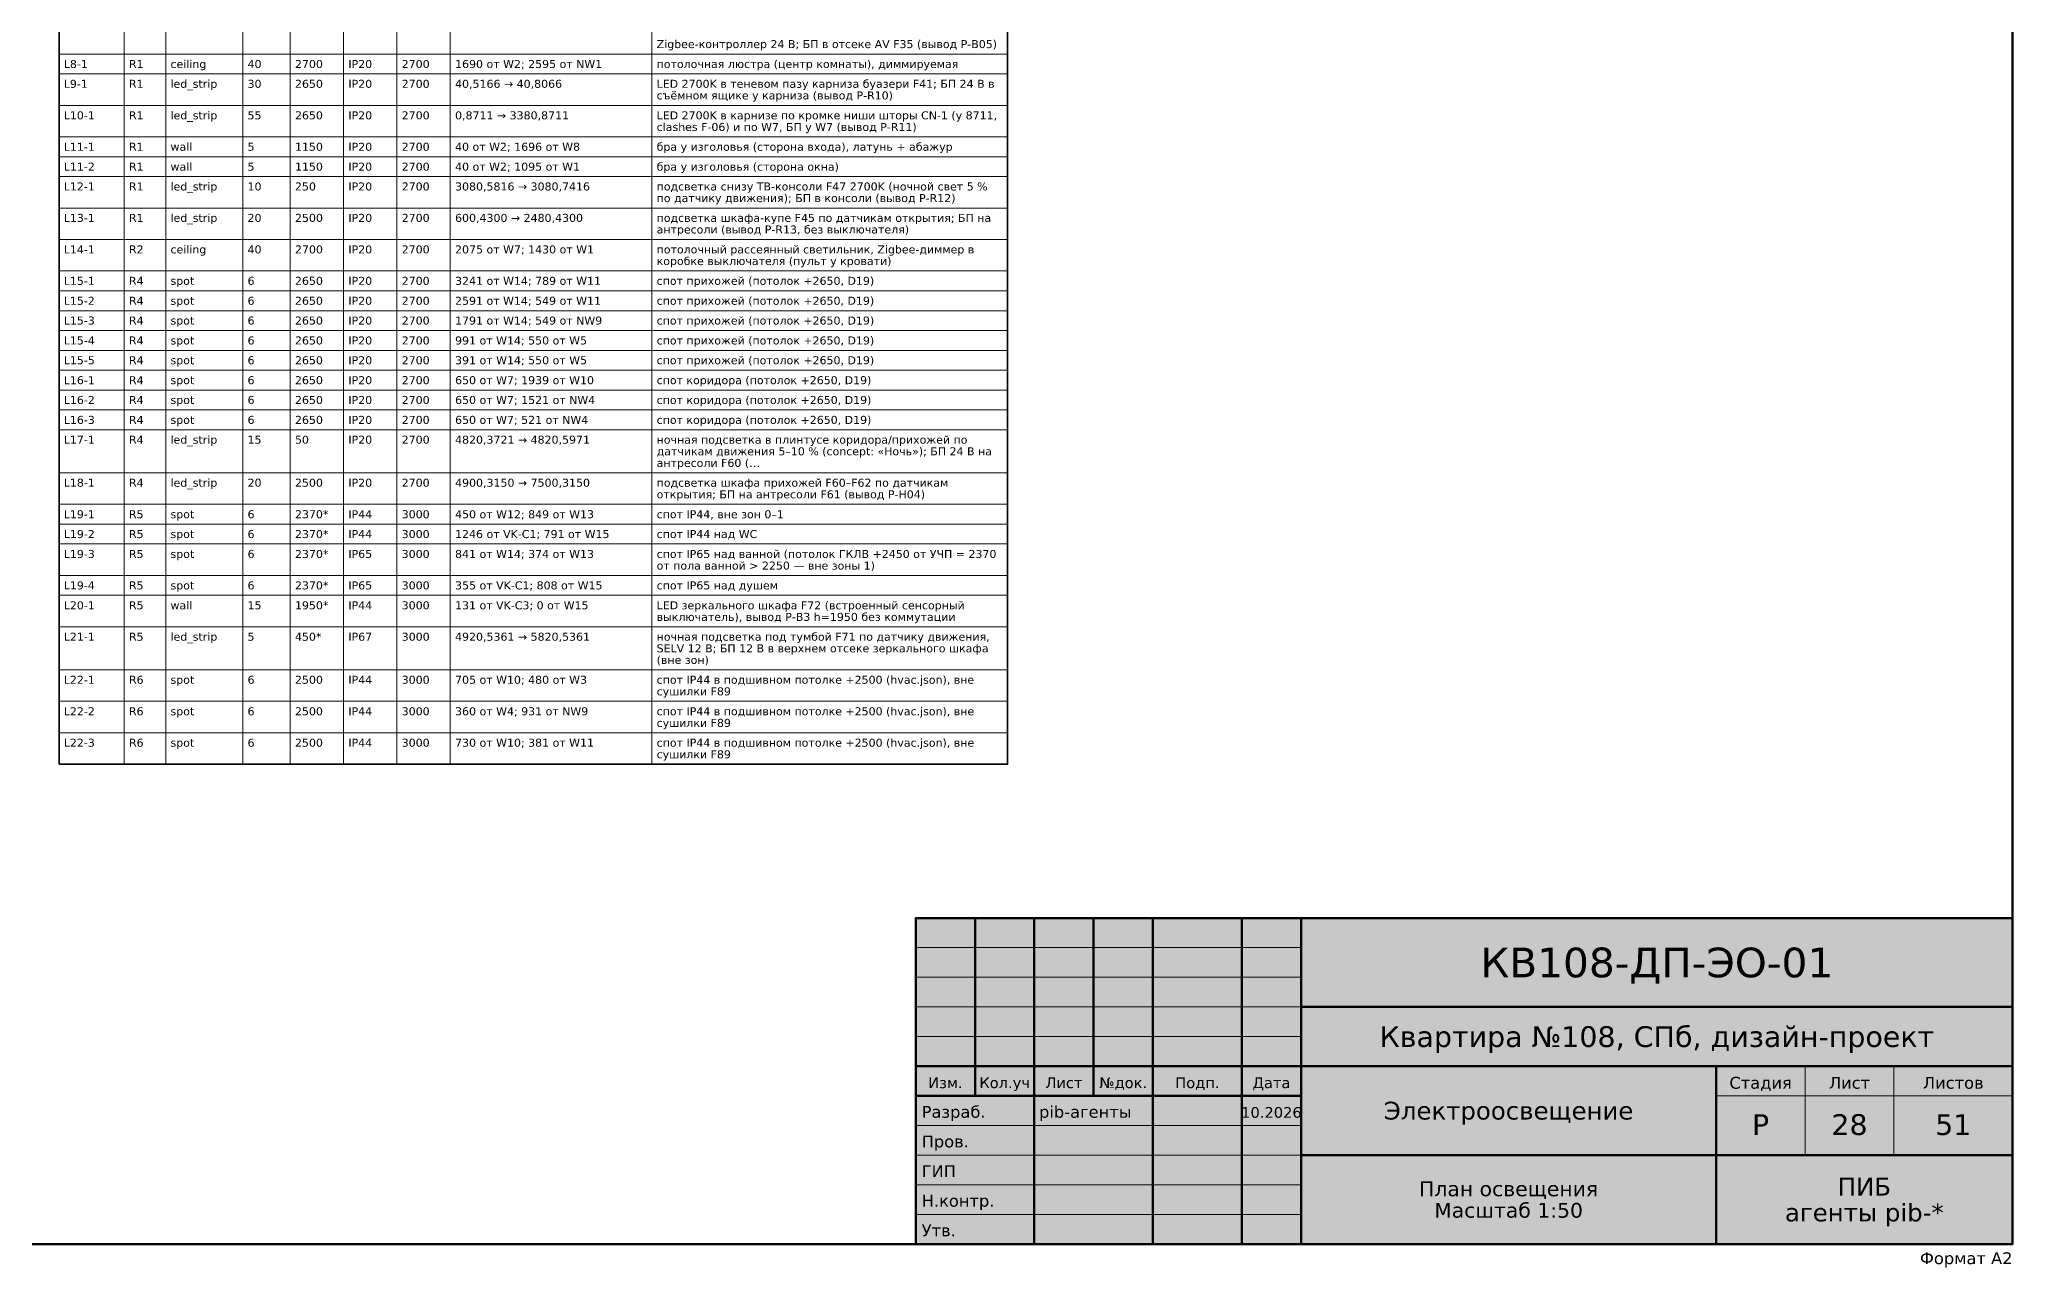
# Model space of a CAD drawing. Header units: millimetres. Extents: x 974 to 29450, y 51 to 20750.
# Drawn here: x 12810 to 29450, y 51 to 10411 of the extents above; entities that cross this region are included whole.
import ezdxf
from ezdxf.enums import TextEntityAlignment as Align

# ---------------------------------------------------------------- set-up
doc = ezdxf.new("R2010")
doc.units = ezdxf.units.MM
doc.layers.add('FRAME', color=7, linetype='CONTINUOUS')
doc.layers.add('TEXT', color=7, linetype='CONTINUOUS')
doc.styles.add('GOST', font='DejaVuSans.ttf')

msp = doc.modelspace()

# ---------------------------------------------------------------- hatches: boundary and pattern name
at = {"layer": 'FRAME', "true_color": 0xffffff}
h = msp.add_hatch(color=7, dxfattribs=at)
h.dxf.hatch_style = 1
h.paths.add_polyline_path([(20200, 250), (29450, 250), (29450, 3000), (20200, 3000)])

# ---------------------------------------------------------------- linework, layer by layer
at = {"layer": 'FRAME', "color": 7, "lineweight": 50}
for points in [[(1000, 250), (29450, 250), (29450, 20750), (1000, 20750)], [(20200, 250), (29450, 250), (29450, 3000), (20200, 3000)]]:
    msp.add_lwpolyline(points, close=True, dxfattribs=at)
for points in [[(20700, 1500), (20700, 3000)], [(21200, 250), (21200, 3000)], [(21700, 1500), (21700, 3000)], [(22200, 250), (22200, 3000)], [(22950, 250), (22950, 3000)], [(23450, 250), (23450, 3000)], [(23450, 2250), (29450, 2250)], [(20200, 1750), (23450, 1750)], [(23450, 1750), (29450, 1750)], [(26950, 250), (26950, 1750)], [(20200, 1500), (23450, 1500)], [(23450, 1000), (29450, 1000)]]:
    msp.add_lwpolyline(points, dxfattribs=at)
at = {"layer": 'FRAME', "color": 7, "lineweight": 20}
for points in [[(20200, 2750), (23450, 2750)], [(20200, 2500), (23450, 2500)], [(20200, 2250), (23450, 2250)], [(20200, 2000), (23450, 2000)], [(27700, 1000), (27700, 1750)], [(28450, 1000), (28450, 1750)], [(26950, 1500), (29450, 1500)], [(20200, 1250), (23450, 1250)], [(20200, 1000), (23450, 1000)], [(20200, 750), (23450, 750)], [(20200, 500), (23450, 500)]]:
    msp.add_lwpolyline(points, dxfattribs=at)
at = {"layer": 'TEXT', "color": 7, "lineweight": 35}
msp.add_lwpolyline([(12975, 4297), (20975, 4297), (20975, 14280), (12975, 14280)], close=True, dxfattribs=at)
at = {"layer": 'TEXT', "color": 7, "lineweight": 15}
for points in [[(12975, 10288), (20975, 10288), (20975, 10553), (12975, 10553)], [(12975, 10120), (20975, 10120), (20975, 10288), (12975, 10288)], [(12975, 9855), (20975, 9855), (20975, 10120), (12975, 10120)], [(12975, 9589), (20975, 9589), (20975, 9855), (12975, 9855)], [(12975, 9422), (20975, 9422), (20975, 9589), (12975, 9589)], [(12975, 9254), (20975, 9254), (20975, 9422), (12975, 9422)], [(12975, 8989), (20975, 8989), (20975, 9254), (12975, 9254)], [(12975, 8724), (20975, 8724), (20975, 8989), (12975, 8989)], [(12975, 8458), (20975, 8458), (20975, 8724), (12975, 8724)], [(12975, 8291), (20975, 8291), (20975, 8458), (12975, 8458)], [(12975, 8123), (20975, 8123), (20975, 8291), (12975, 8291)], [(12975, 7956), (20975, 7956), (20975, 8123), (12975, 8123)], [(12975, 7788), (20975, 7788), (20975, 7956), (12975, 7956)], [(12975, 7621), (20975, 7621), (20975, 7788), (12975, 7788)], [(12975, 7453), (20975, 7453), (20975, 7621), (12975, 7621)], [(12975, 7286), (20975, 7286), (20975, 7453), (12975, 7453)], [(12975, 7118), (20975, 7118), (20975, 7286), (12975, 7286)], [(12975, 6755), (20975, 6755), (20975, 7118), (12975, 7118)], [(12975, 6490), (20975, 6490), (20975, 6755), (12975, 6755)], [(12975, 6322), (20975, 6322), (20975, 6490), (12975, 6490)], [(12975, 6155), (20975, 6155), (20975, 6322), (12975, 6322)], [(12975, 5889), (20975, 5889), (20975, 6155), (12975, 6155)], [(12975, 5722), (20975, 5722), (20975, 5889), (12975, 5889)], [(12975, 5456), (20975, 5456), (20975, 5722), (12975, 5722)], [(12975, 5093), (20975, 5093), (20975, 5456), (12975, 5456)], [(12975, 4828), (20975, 4828), (20975, 5093), (12975, 5093)], [(12975, 4562), (20975, 4562), (20975, 4828), (12975, 4828)], [(12975, 4297), (20975, 4297), (20975, 4562), (12975, 4562)]]:
    msp.add_lwpolyline(points, close=True, dxfattribs=at)
for points in [[(12975, 10553), (12975, 10288)], [(13525, 10553), (13525, 10288)], [(13875, 10553), (13875, 10288)], [(14525, 10553), (14525, 10288)], [(14925, 10553), (14925, 10288)], [(15375, 10553), (15375, 10288)], [(15825, 10553), (15825, 10288)], [(16275, 10553), (16275, 10288)], [(17975, 10553), (17975, 10288)], [(20975, 10553), (20975, 10288)], [(12975, 10288), (12975, 10120)], [(13525, 10288), (13525, 10120)], [(13875, 10288), (13875, 10120)], [(14525, 10288), (14525, 10120)], [(14925, 10288), (14925, 10120)], [(15375, 10288), (15375, 10120)], [(15825, 10288), (15825, 10120)], [(16275, 10288), (16275, 10120)], [(17975, 10288), (17975, 10120)], [(20975, 10288), (20975, 10120)], [(12975, 10120), (12975, 9855)], [(13525, 10120), (13525, 9855)], [(13875, 10120), (13875, 9855)], [(14525, 10120), (14525, 9855)], [(14925, 10120), (14925, 9855)], [(15375, 10120), (15375, 9855)], [(15825, 10120), (15825, 9855)], [(16275, 10120), (16275, 9855)], [(17975, 10120), (17975, 9855)], [(20975, 10120), (20975, 9855)], [(12975, 9855), (12975, 9589)], [(13525, 9855), (13525, 9589)], [(13875, 9855), (13875, 9589)], [(14525, 9855), (14525, 9589)], [(14925, 9855), (14925, 9589)], [(15375, 9855), (15375, 9589)], [(15825, 9855), (15825, 9589)], [(16275, 9855), (16275, 9589)], [(17975, 9855), (17975, 9589)], [(20975, 9855), (20975, 9589)], [(12975, 9589), (12975, 9422)], [(13525, 9589), (13525, 9422)], [(13875, 9589), (13875, 9422)], [(14525, 9589), (14525, 9422)], [(14925, 9589), (14925, 9422)], [(15375, 9589), (15375, 9422)], [(15825, 9589), (15825, 9422)], [(16275, 9589), (16275, 9422)], [(17975, 9589), (17975, 9422)], [(20975, 9589), (20975, 9422)], [(12975, 9422), (12975, 9254)], [(13525, 9422), (13525, 9254)], [(13875, 9422), (13875, 9254)], [(14525, 9422), (14525, 9254)], [(14925, 9422), (14925, 9254)], [(15375, 9422), (15375, 9254)], [(15825, 9422), (15825, 9254)], [(16275, 9422), (16275, 9254)], [(17975, 9422), (17975, 9254)], [(20975, 9422), (20975, 9254)], [(12975, 9254), (12975, 8989)], [(13525, 9254), (13525, 8989)], [(13875, 9254), (13875, 8989)], [(14525, 9254), (14525, 8989)], [(14925, 9254), (14925, 8989)], [(15375, 9254), (15375, 8989)], [(15825, 9254), (15825, 8989)], [(16275, 9254), (16275, 8989)], [(17975, 9254), (17975, 8989)], [(20975, 9254), (20975, 8989)], [(12975, 8989), (12975, 8724)], [(13525, 8989), (13525, 8724)], [(13875, 8989), (13875, 8724)], [(14525, 8989), (14525, 8724)], [(14925, 8989), (14925, 8724)], [(15375, 8989), (15375, 8724)], [(15825, 8989), (15825, 8724)], [(16275, 8989), (16275, 8724)], [(17975, 8989), (17975, 8724)], [(20975, 8989), (20975, 8724)], [(12975, 8724), (12975, 8458)], [(13525, 8724), (13525, 8458)], [(13875, 8724), (13875, 8458)], [(14525, 8724), (14525, 8458)], [(14925, 8724), (14925, 8458)], [(15375, 8724), (15375, 8458)], [(15825, 8724), (15825, 8458)], [(16275, 8724), (16275, 8458)], [(17975, 8724), (17975, 8458)], [(20975, 8724), (20975, 8458)], [(12975, 8458), (12975, 8291)], [(13525, 8458), (13525, 8291)], [(13875, 8458), (13875, 8291)], [(14525, 8458), (14525, 8291)], [(14925, 8458), (14925, 8291)], [(15375, 8458), (15375, 8291)], [(15825, 8458), (15825, 8291)], [(16275, 8458), (16275, 8291)], [(17975, 8458), (17975, 8291)], [(20975, 8458), (20975, 8291)], [(12975, 8291), (12975, 8123)], [(13525, 8291), (13525, 8123)], [(13875, 8291), (13875, 8123)], [(14525, 8291), (14525, 8123)], [(14925, 8291), (14925, 8123)], [(15375, 8291), (15375, 8123)], [(15825, 8291), (15825, 8123)], [(16275, 8291), (16275, 8123)], [(17975, 8291), (17975, 8123)], [(20975, 8291), (20975, 8123)], [(12975, 8123), (12975, 7956)], [(13525, 8123), (13525, 7956)], [(13875, 8123), (13875, 7956)], [(14525, 8123), (14525, 7956)], [(14925, 8123), (14925, 7956)], [(15375, 8123), (15375, 7956)], [(15825, 8123), (15825, 7956)], [(16275, 8123), (16275, 7956)], [(17975, 8123), (17975, 7956)], [(20975, 8123), (20975, 7956)], [(12975, 7956), (12975, 7788)], [(13525, 7956), (13525, 7788)], [(13875, 7956), (13875, 7788)], [(14525, 7956), (14525, 7788)], [(14925, 7956), (14925, 7788)], [(15375, 7956), (15375, 7788)], [(15825, 7956), (15825, 7788)], [(16275, 7956), (16275, 7788)], [(17975, 7956), (17975, 7788)], [(20975, 7956), (20975, 7788)], [(12975, 7788), (12975, 7621)], [(13525, 7788), (13525, 7621)], [(13875, 7788), (13875, 7621)], [(14525, 7788), (14525, 7621)], [(14925, 7788), (14925, 7621)], [(15375, 7788), (15375, 7621)], [(15825, 7788), (15825, 7621)], [(16275, 7788), (16275, 7621)], [(17975, 7788), (17975, 7621)], [(20975, 7788), (20975, 7621)], [(12975, 7621), (12975, 7453)], [(13525, 7621), (13525, 7453)], [(13875, 7621), (13875, 7453)], [(14525, 7621), (14525, 7453)], [(14925, 7621), (14925, 7453)], [(15375, 7621), (15375, 7453)], [(15825, 7621), (15825, 7453)], [(16275, 7621), (16275, 7453)], [(17975, 7621), (17975, 7453)], [(20975, 7621), (20975, 7453)], [(12975, 7453), (12975, 7286)], [(13525, 7453), (13525, 7286)], [(13875, 7453), (13875, 7286)], [(14525, 7453), (14525, 7286)], [(14925, 7453), (14925, 7286)], [(15375, 7453), (15375, 7286)], [(15825, 7453), (15825, 7286)], [(16275, 7453), (16275, 7286)], [(17975, 7453), (17975, 7286)], [(20975, 7453), (20975, 7286)], [(12975, 7286), (12975, 7118)], [(13525, 7286), (13525, 7118)], [(13875, 7286), (13875, 7118)], [(14525, 7286), (14525, 7118)], [(14925, 7286), (14925, 7118)], [(15375, 7286), (15375, 7118)], [(15825, 7286), (15825, 7118)], [(16275, 7286), (16275, 7118)], [(17975, 7286), (17975, 7118)], [(20975, 7286), (20975, 7118)], [(12975, 7118), (12975, 6755)], [(13525, 7118), (13525, 6755)], [(13875, 7118), (13875, 6755)], [(14525, 7118), (14525, 6755)], [(14925, 7118), (14925, 6755)], [(15375, 7118), (15375, 6755)], [(15825, 7118), (15825, 6755)], [(16275, 7118), (16275, 6755)], [(17975, 7118), (17975, 6755)], [(20975, 7118), (20975, 6755)], [(12975, 6755), (12975, 6490)], [(13525, 6755), (13525, 6490)], [(13875, 6755), (13875, 6490)], [(14525, 6755), (14525, 6490)], [(14925, 6755), (14925, 6490)], [(15375, 6755), (15375, 6490)], [(15825, 6755), (15825, 6490)], [(16275, 6755), (16275, 6490)], [(17975, 6755), (17975, 6490)], [(20975, 6755), (20975, 6490)], [(12975, 6490), (12975, 6322)], [(13525, 6490), (13525, 6322)], [(13875, 6490), (13875, 6322)], [(14525, 6490), (14525, 6322)], [(14925, 6490), (14925, 6322)], [(15375, 6490), (15375, 6322)], [(15825, 6490), (15825, 6322)], [(16275, 6490), (16275, 6322)], [(17975, 6490), (17975, 6322)], [(20975, 6490), (20975, 6322)], [(12975, 6322), (12975, 6155)], [(13525, 6322), (13525, 6155)], [(13875, 6322), (13875, 6155)], [(14525, 6322), (14525, 6155)], [(14925, 6322), (14925, 6155)], [(15375, 6322), (15375, 6155)], [(15825, 6322), (15825, 6155)], [(16275, 6322), (16275, 6155)], [(17975, 6322), (17975, 6155)], [(20975, 6322), (20975, 6155)], [(12975, 6155), (12975, 5889)], [(13525, 6155), (13525, 5889)], [(13875, 6155), (13875, 5889)], [(14525, 6155), (14525, 5889)], [(14925, 6155), (14925, 5889)], [(15375, 6155), (15375, 5889)], [(15825, 6155), (15825, 5889)], [(16275, 6155), (16275, 5889)], [(17975, 6155), (17975, 5889)], [(20975, 6155), (20975, 5889)], [(12975, 5889), (12975, 5722)], [(13525, 5889), (13525, 5722)], [(13875, 5889), (13875, 5722)], [(14525, 5889), (14525, 5722)], [(14925, 5889), (14925, 5722)], [(15375, 5889), (15375, 5722)], [(15825, 5889), (15825, 5722)], [(16275, 5889), (16275, 5722)], [(17975, 5889), (17975, 5722)], [(20975, 5889), (20975, 5722)], [(12975, 5722), (12975, 5456)], [(13525, 5722), (13525, 5456)], [(13875, 5722), (13875, 5456)], [(14525, 5722), (14525, 5456)], [(14925, 5722), (14925, 5456)], [(15375, 5722), (15375, 5456)], [(15825, 5722), (15825, 5456)], [(16275, 5722), (16275, 5456)], [(17975, 5722), (17975, 5456)], [(20975, 5722), (20975, 5456)], [(12975, 5456), (12975, 5093)], [(13525, 5456), (13525, 5093)], [(13875, 5456), (13875, 5093)], [(14525, 5456), (14525, 5093)], [(14925, 5456), (14925, 5093)], [(15375, 5456), (15375, 5093)], [(15825, 5456), (15825, 5093)], [(16275, 5456), (16275, 5093)], [(17975, 5456), (17975, 5093)], [(20975, 5456), (20975, 5093)], [(12975, 5093), (12975, 4828)], [(13525, 5093), (13525, 4828)], [(13875, 5093), (13875, 4828)], [(14525, 5093), (14525, 4828)], [(14925, 5093), (14925, 4828)], [(15375, 5093), (15375, 4828)], [(15825, 5093), (15825, 4828)], [(16275, 5093), (16275, 4828)], [(17975, 5093), (17975, 4828)], [(20975, 5093), (20975, 4828)], [(12975, 4828), (12975, 4562)], [(13525, 4828), (13525, 4562)], [(13875, 4828), (13875, 4562)], [(14525, 4828), (14525, 4562)], [(14925, 4828), (14925, 4562)], [(15375, 4828), (15375, 4562)], [(15825, 4828), (15825, 4562)], [(16275, 4828), (16275, 4562)], [(17975, 4828), (17975, 4562)], [(20975, 4828), (20975, 4562)], [(12975, 4562), (12975, 4297)], [(13525, 4562), (13525, 4297)], [(13875, 4562), (13875, 4297)], [(14525, 4562), (14525, 4297)], [(14925, 4562), (14925, 4297)], [(15375, 4562), (15375, 4297)], [(15825, 4562), (15825, 4297)], [(16275, 4562), (16275, 4297)], [(17975, 4562), (17975, 4297)], [(20975, 4562), (20975, 4297)]]:
    msp.add_lwpolyline(points, dxfattribs=at)

# ---------------------------------------------------------------- texts
at = {"layer": 'FRAME', "color": 7, "style": 'GOST'}
for s, height, p in [('КВ108-ДП-ЭО-01', 250, (26450, 2500)), ('Квартира №108, СПб, дизайн-проект', 175, (26450, 1912)), ('Изм.', 90, (20450, 1565)), ('Кол.уч', 90, (20950, 1565)), ('Лист', 90, (21450, 1565)), ('№док.', 90, (21950, 1565)), ('Подп.', 90, (22575, 1565)), ('Дата', 90, (23200, 1565)), ('Стадия', 100, (27325, 1560)), ('Лист', 100, (28075, 1560)), ('Листов', 100, (28950, 1560)), ('10.2026', 90, (23200, 1315)), ('Электроосвещение', 150, (25200, 1300)), ('Р', 175, (27325, 1170)), ('28', 175, (28075, 1170)), ('51', 175, (28950, 1170)), ('План освещения', 125, (25200, 653)), ('ПИБ', 150, (28200, 659)), ('Масштаб 1:50', 125, (25200, 472)), ('агенты pib-*', 150, (28200, 441))]:
    msp.add_text(s, height=height, dxfattribs=at).set_placement(p, align=Align.CENTER)
for s, p in [('Разраб.', (20250, 1315)), ('pib-агенты', (21240, 1315)), ('Пров.', (20250, 1065)), ('ГИП', (20250, 815)), ('Н.контр.', (20250, 565)), ('Утв.', (20250, 315))]:
    msp.add_text(s, height=100, dxfattribs=at).set_placement(p)
msp.add_text('Формат A2', height=100, dxfattribs=at).set_placement((29450, 80), align=Align.RIGHT)
at = {"layer": 'TEXT', "color": 7, "style": 'GOST'}
for s, p in [('Zigbee-контроллер 24 В; БП в отсеке AV F35 (вывод P-B05)', (18015, 10338)), ('L8-1', (13015, 10170)), ('R1', (13565, 10170)), ('ceiling', (13915, 10170)), ('40', (14565, 10170)), ('2700', (14965, 10170)), ('IP20', (15415, 10170)), ('2700', (15865, 10170)), ('1690 от W2; 2595 от NW1', (16315, 10170)), ('потолочная люстра (центр комнаты), диммируемая', (18015, 10170)), ('L9-1', (13015, 10003)), ('R1', (13565, 10003)), ('led_strip', (13915, 10003)), ('30', (14565, 10003)), ('2650', (14965, 10003)), ('IP20', (15415, 10003)), ('2700', (15865, 10003)), ('40,5166 → 40,8066', (16315, 10003)), ('LED 2700K в теневом пазу карниза буазери F41; БП 24 В в', (18015, 10003)), ('съёмном ящике у карниза (вывод P-R10)', (18015, 9905)), ('L10-1', (13015, 9737)), ('R1', (13565, 9737)), ('led_strip', (13915, 9737)), ('55', (14565, 9737)), ('2650', (14965, 9737)), ('IP20', (15415, 9737)), ('2700', (15865, 9737)), ('0,8711 → 3380,8711', (16315, 9737)), ('clashes F-06) и по W7, БП у W7 (вывод P-R11)', (18015, 9639)), ('LED 2700K в карнизе по кромке ниши шторы CN-1 (y 8711,', (18015, 9737)), ('L11-1', (13015, 9472)), ('R1', (13565, 9472)), ('wall', (13915, 9472)), ('5', (14565, 9472)), ('1150', (14965, 9472)), ('IP20', (15415, 9472)), ('2700', (15865, 9472)), ('40 от W2; 1696 от W8', (16315, 9472)), ('бра у изголовья (сторона входа), латунь + абажур', (18015, 9472)), ('L11-2', (13015, 9304)), ('R1', (13565, 9304)), ('wall', (13915, 9304)), ('5', (14565, 9304)), ('1150', (14965, 9304)), ('IP20', (15415, 9304)), ('2700', (15865, 9304)), ('40 от W2; 1095 от W1', (16315, 9304)), ('бра у изголовья (сторона окна)', (18015, 9304)), ('L12-1', (13015, 9137)), ('R1', (13565, 9137)), ('led_strip', (13915, 9137)), ('10', (14565, 9137)), ('250', (14965, 9137)), ('IP20', (15415, 9137)), ('2700', (15865, 9137)), ('3080,5816 → 3080,7416', (16315, 9137)), ('подсветка снизу ТВ-консоли F47 2700K (ночной свет 5 %', (18015, 9137)), ('по датчику движения); БП в консоли (вывод P-R12)', (18015, 9039)), ('L13-1', (13015, 8872)), ('R1', (13565, 8872)), ('led_strip', (13915, 8872)), ('20', (14565, 8872)), ('2500', (14965, 8872)), ('IP20', (15415, 8872)), ('2700', (15865, 8872)), ('600,4300 → 2480,4300', (16315, 8872)), ('антресоли (вывод P-R13, без выключателя)', (18015, 8774)), ('подсветка шкафа-купе F45 по датчикам открытия; БП на', (18015, 8872)), ('L14-1', (13015, 8606)), ('R2', (13565, 8606)), ('ceiling', (13915, 8606)), ('40', (14565, 8606)), ('2700', (14965, 8606)), ('IP20', (15415, 8606)), ('2700', (15865, 8606)), ('2075 от W7; 1430 от W1', (16315, 8606)), ('потолочный рассеянный светильник, Zigbee-диммер в', (18015, 8606)), ('коробке выключателя (пульт у кровати)', (18015, 8508)), ('L15-1', (13015, 8341)), ('R4', (13565, 8341)), ('spot', (13915, 8341)), ('6', (14565, 8341)), ('2650', (14965, 8341)), ('IP20', (15415, 8341)), ('2700', (15865, 8341)), ('3241 от W14; 789 от W11', (16315, 8341)), ('спот прихожей (потолок +2650, D19)', (18015, 8341)), ('L15-2', (13015, 8173)), ('R4', (13565, 8173)), ('spot', (13915, 8173)), ('6', (14565, 8173)), ('2650', (14965, 8173)), ('IP20', (15415, 8173)), ('2700', (15865, 8173)), ('2591 от W14; 549 от W11', (16315, 8173)), ('спот прихожей (потолок +2650, D19)', (18015, 8173)), ('L15-3', (13015, 8006)), ('R4', (13565, 8006)), ('spot', (13915, 8006)), ('6', (14565, 8006)), ('2650', (14965, 8006)), ('IP20', (15415, 8006)), ('2700', (15865, 8006)), ('1791 от W14; 549 от NW9', (16315, 8006)), ('спот прихожей (потолок +2650, D19)', (18015, 8006)), ('L15-4', (13015, 7838)), ('R4', (13565, 7838)), ('spot', (13915, 7838)), ('6', (14565, 7838)), ('2650', (14965, 7838)), ('IP20', (15415, 7838)), ('2700', (15865, 7838)), ('991 от W14; 550 от W5', (16315, 7838)), ('спот прихожей (потолок +2650, D19)', (18015, 7838)), ('L15-5', (13015, 7671)), ('R4', (13565, 7671)), ('spot', (13915, 7671)), ('6', (14565, 7671)), ('2650', (14965, 7671)), ('IP20', (15415, 7671)), ('2700', (15865, 7671)), ('391 от W14; 550 от W5', (16315, 7671)), ('спот прихожей (потолок +2650, D19)', (18015, 7671)), ('L16-1', (13015, 7503)), ('R4', (13565, 7503)), ('spot', (13915, 7503)), ('6', (14565, 7503)), ('2650', (14965, 7503)), ('IP20', (15415, 7503)), ('2700', (15865, 7503)), ('650 от W7; 1939 от W10', (16315, 7503)), ('спот коридора (потолок +2650, D19)', (18015, 7503)), ('L16-2', (13015, 7336)), ('R4', (13565, 7336)), ('spot', (13915, 7336)), ('6', (14565, 7336)), ('2650', (14965, 7336)), ('IP20', (15415, 7336)), ('2700', (15865, 7336)), ('650 от W7; 1521 от NW4', (16315, 7336)), ('спот коридора (потолок +2650, D19)', (18015, 7336)), ('L16-3', (13015, 7168)), ('R4', (13565, 7168)), ('spot', (13915, 7168)), ('6', (14565, 7168)), ('2650', (14965, 7168)), ('IP20', (15415, 7168)), ('2700', (15865, 7168)), ('650 от W7; 521 от NW4', (16315, 7168)), ('спот коридора (потолок +2650, D19)', (18015, 7168)), ('L17-1', (13015, 7001)), ('R4', (13565, 7001)), ('led_strip', (13915, 7001)), ('15', (14565, 7001)), ('50', (14965, 7001)), ('IP20', (15415, 7001)), ('2700', (15865, 7001)), ('4820,3721 → 4820,5971', (16315, 7001)), ('ночная подсветка в плинтусе коридора/прихожей по', (18015, 7001)), ('датчикам движения 5–10 % (concept: «Ночь»); БП 24 В на', (18015, 6903)), ('антресоли F60 (…', (18015, 6805)), ('L18-1', (13015, 6638)), ('R4', (13565, 6638)), ('led_strip', (13915, 6638)), ('20', (14565, 6638)), ('2500', (14965, 6638)), ('IP20', (15415, 6638)), ('2700', (15865, 6638)), ('4900,3150 → 7500,3150', (16315, 6638)), ('подсветка шкафа прихожей F60–F62 по датчикам', (18015, 6638)), ('открытия; БП на антресоли F61 (вывод P-H04)', (18015, 6540)), ('L19-1', (13015, 6372)), ('R5', (13565, 6372)), ('spot', (13915, 6372)), ('6', (14565, 6372)), ('2370*', (14965, 6372)), ('IP44', (15415, 6372)), ('3000', (15865, 6372)), ('450 от W12; 849 от W13', (16315, 6372)), ('спот IP44, вне зон 0–1', (18015, 6372)), ('L19-2', (13015, 6205)), ('R5', (13565, 6205)), ('spot', (13915, 6205)), ('6', (14565, 6205)), ('2370*', (14965, 6205)), ('IP44', (15415, 6205)), ('3000', (15865, 6205)), ('1246 от VK-C1; 791 от W15', (16315, 6205)), ('спот IP44 над WC', (18015, 6205)), ('L19-3', (13015, 6037)), ('R5', (13565, 6037)), ('spot', (13915, 6037)), ('6', (14565, 6037)), ('2370*', (14965, 6037)), ('IP65', (15415, 6037)), ('3000', (15865, 6037)), ('841 от W14; 374 от W13', (16315, 6037)), ('спот IP65 над ванной (потолок ГКЛВ +2450 от УЧП = 2370', (18015, 6037)), ('от пола ванной > 2250 — вне зоны 1)', (18015, 5939)), ('L19-4', (13015, 5772)), ('R5', (13565, 5772)), ('spot', (13915, 5772)), ('6', (14565, 5772)), ('2370*', (14965, 5772)), ('IP65', (15415, 5772)), ('3000', (15865, 5772)), ('355 от VK-C1; 808 от W15', (16315, 5772)), ('спот IP65 над душем', (18015, 5772)), ('L20-1', (13015, 5604)), ('R5', (13565, 5604)), ('wall', (13915, 5604)), ('15', (14565, 5604)), ('1950*', (14965, 5604)), ('IP44', (15415, 5604)), ('3000', (15865, 5604)), ('131 от VK-C3; 0 от W15', (16315, 5604)), ('LED зеркального шкафа F72 (встроенный сенсорный', (18015, 5604)), ('выключатель), вывод P-B3 h=1950 без коммутации', (18015, 5506)), ('L21-1', (13015, 5339)), ('R5', (13565, 5339)), ('led_strip', (13915, 5339)), ('5', (14565, 5339)), ('450*', (14965, 5339)), ('IP67', (15415, 5339)), ('3000', (15865, 5339)), ('4920,5361 → 5820,5361', (16315, 5339)), ('ночная подсветка под тумбой F71 по датчику движения,', (18015, 5339)), ('SELV 12 В; БП 12 В в верхнем отсеке зеркального шкафа', (18015, 5241)), ('(вне зон)', (18015, 5143)), ('L22-1', (13015, 4976)), ('R6', (13565, 4976)), ('spot', (13915, 4976)), ('6', (14565, 4976)), ('2500', (14965, 4976)), ('IP44', (15415, 4976)), ('3000', (15865, 4976)), ('705 от W10; 480 от W3', (16315, 4976)), ('спот IP44 в подшивном потолке +2500 (hvac.json), вне', (18015, 4976)), ('сушилки F89', (18015, 4878)), ('L22-2', (13015, 4710)), ('R6', (13565, 4710)), ('spot', (13915, 4710)), ('6', (14565, 4710)), ('2500', (14965, 4710)), ('IP44', (15415, 4710)), ('3000', (15865, 4710)), ('360 от W4; 931 от NW9', (16315, 4710)), ('спот IP44 в подшивном потолке +2500 (hvac.json), вне', (18015, 4710)), ('сушилки F89', (18015, 4612)), ('L22-3', (13015, 4445)), ('R6', (13565, 4445)), ('spot', (13915, 4445)), ('6', (14565, 4445)), ('2500', (14965, 4445)), ('IP44', (15415, 4445)), ('3000', (15865, 4445)), ('730 от W10; 381 от W11', (16315, 4445)), ('спот IP44 в подшивном потолке +2500 (hvac.json), вне', (18015, 4445)), ('сушилки F89', (18015, 4347))]:
    msp.add_text(s, height=67.5, dxfattribs=at).set_placement(p)

doc.saveas('drawing.dxf')
